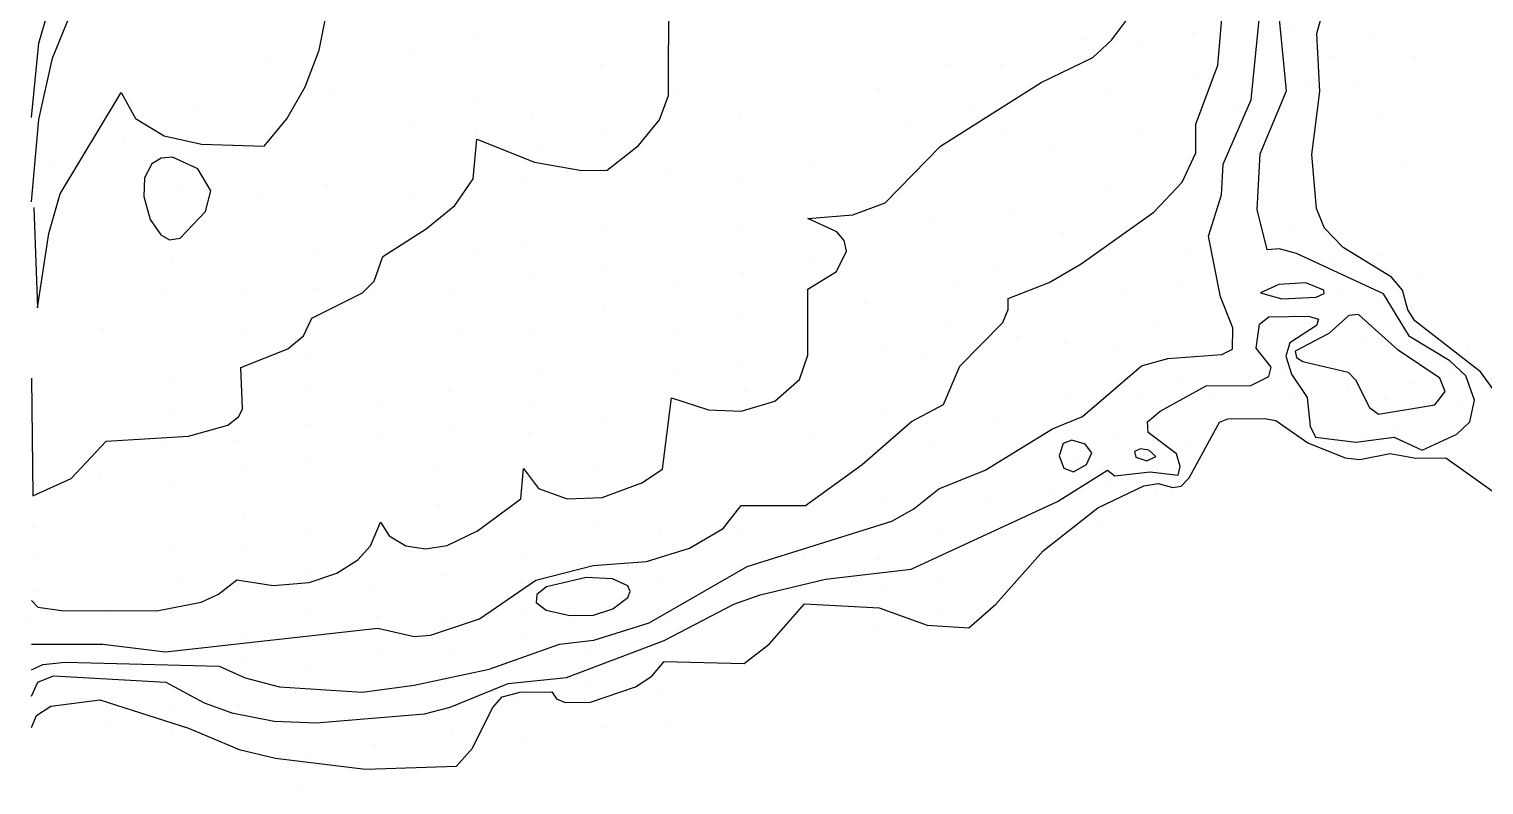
# Model space of a CAD drawing. Extents: x 486499 to 492463, y 5457277 to 5462406.
# Drawn here: x 486499 to 489655, y 5457795 to 5459435 of the extents above; entities that cross this region are included whole.
import ezdxf

# ---------------------------------------------------------------- set-up
doc = ezdxf.new("R2010")
doc.units = 0
doc.layers.add('Contours', color=7, linetype='Continuous')
doc.layers.add('Depths', color=7, linetype='Continuous')

msp = doc.modelspace()

# ---------------------------------------------------------------- linework, layer by layer
at = {"layer": 'Contours'}
for points in [[(486504.2, 5459242.8), (486520, 5459404.1), (486573.7, 5459588.4)], [(486504.2, 5458045), (486529, 5458056.3), (486577.3, 5458061.5), (486911, 5458052.7), (486967.9, 5458027.1), (487042.3, 5458007.6), (487221.5, 5457996), (487334.5, 5458011.2), (487497.1, 5458046.4), (487649.2, 5458100.5), (487724.2, 5458109.5), (487843.7, 5458147.1), (488056.7, 5458269.2), (488370.4, 5458367.5), (488418.3, 5458393.9), (488472.2, 5458437.6), (488572.7, 5458477.6), (488718.6, 5458567.3), (488783.9, 5458594.2), (488911.6, 5458704.4), (488968.7, 5458720), (489086.4, 5458728.8), (489109.4, 5458740.5), (489109.9, 5458786.4), (489083.1, 5458854.3), (489057.1, 5458985.5), (489085.4, 5459075), (489088.9, 5459141.7), (489149.5, 5459281.3), (489174.3, 5459528.8)], [(486504.2, 5458677.5), (486507.3, 5458422.2), (486590.3, 5458460), (486665.8, 5458540.6), (486844.7, 5458552), (486930.2, 5458575.3), (486954.1, 5458594.2), (486961.7, 5458610.9), (486958.5, 5458701), (487060.1, 5458741.3), (487094.3, 5458769.1), (487112.3, 5458807.9), (487222.1, 5458862.7), (487247.2, 5458888.1), (487266.5, 5458941.5), (487360.2, 5459001.2), (487422.1, 5459052.3), (487462.5, 5459110.2), (487469.9, 5459195.7), (487594.9, 5459146), (487698, 5459127.8), (487752.5, 5459128.9), (487821.1, 5459182), (487866.1, 5459238.2), (487886.1, 5459290.4), (487886.4, 5459512.2)], [(486504.2, 5458100.5), (486659.2, 5458100.5), (486794.8, 5458084), (487255.4, 5458135), (487334.4, 5458117), (487369.8, 5458120.3), (487476.2, 5458155.7), (487597.8, 5458239.5), (487722.1, 5458271), (487838.1, 5458279.6), (487931.2, 5458309), (488004.5, 5458351.6), (488043.3, 5458401.3), (488183.3, 5458401.6), (488306.2, 5458490.3), (488412.8, 5458583.2), (488482.1, 5458620.6), (488518.1, 5458703.5), (488610.7, 5458798.2), (488622.6, 5458826.6), (488622.5, 5458850.5), (488711.3, 5458885.1), (488781.2, 5458925.4), (488938.8, 5459037.7), (489000.4, 5459103), (489029.4, 5459166.4), (489029.8, 5459228.9), (489077.2, 5459356.6), (489090.4, 5459508.1)], [(486504.2, 5459060.3), (486520.1, 5459238.5), (486549.9, 5459371.5), (486597.6, 5459488.9)], [(486504.2, 5458195.4), (486518.1, 5458181), (486568.9, 5458173.7), (486776.1, 5458172.8), (486872.5, 5458191.6), (486909.9, 5458209.3), (486949.4, 5458240.3), (487028.6, 5458227.8), (487106.4, 5458234.5), (487166.6, 5458254.8), (487211.7, 5458283.1), (487239.2, 5458313.8), (487261.3, 5458365.2), (487279.7, 5458335.5), (487316.1, 5458313.7), (487358.9, 5458307.1), (487405.7, 5458314.3), (487471.5, 5458346.1), (487565.4, 5458416.1), (487571.2, 5458481.4), (487604.2, 5458438), (487666.4, 5458415.9), (487741.9, 5458418.7), (487828, 5458450.8), (487872.5, 5458480.4), (487892.6, 5458634.7), (487972.3, 5458609.1), (488043.5, 5458605.8), (488116.2, 5458627.9), (488170.3, 5458674.5), (488187.8, 5458727.7), (488188.1, 5458870.4), (488250, 5458908.6), (488272.2, 5458953), (488267.1, 5458976), (488251.1, 5458995.2), (488188.4, 5459023.7), (488285.4, 5459032.2), (488355.6, 5459058), (488476, 5459180.6), (488694.2, 5459318.6), (488806.1, 5459373.4), (488846.7, 5459410.6), (488890.4, 5459468.5)], [(486504.2, 5457987.8), (486518.2, 5458018.3), (486551.7, 5458031.7), (486795.2, 5458018), (486878.7, 5457973.2), (486938.7, 5457951.7), (487030.5, 5457933.8), (487121.7, 5457930.1), (487356.7, 5457949.7), (487412.6, 5457964), (487538.1, 5458015), (487664.5, 5458027.9), (487876.4, 5458108.6), (488027.3, 5458187.6), (488085, 5458207.5), (488226.6, 5458241.2), (488412.4, 5458263.5), (488729.3, 5458409.8), (488837.8, 5458477.9), (488854.3, 5458465.3), (488930.9, 5458474.7), (488991.3, 5458466.9), (488995.9, 5458486), (488987.4, 5458513.2), (488926.3, 5458559.6), (488924.9, 5458582.5), (488952, 5458606), (489052.4, 5458660.9), (489149.2, 5458661.8), (489188.4, 5458681.5), (489192.8, 5458701.6), (489160.4, 5458742.6), (489168, 5458794.5), (489188.3, 5458810.8), (489274.3, 5458812.1), (489296, 5458805.3), (489291.6, 5458792.1), (489233.3, 5458754.3), (489225.2, 5458725.5), (489237, 5458685.9), (489271.4, 5458635.5), (489277.9, 5458573.4), (489289.6, 5458549.2), (489377.1, 5458539), (489459.9, 5458549.7), (489520.9, 5458521.5), (489596, 5458555.9), (489624.1, 5458582.5), (489634.3, 5458629.6), (489615.7, 5458682.9), (489580.9, 5458715.2), (489493.5, 5458768.2), (489436.5, 5458860.4), (489248.3, 5458948.1), (489210.5, 5458957.9), (489184.1, 5458956.1), (489162.5, 5459043.1), (489169.1, 5459163.9), (489226.7, 5459301.2), (489211.2, 5459456.6)], [(486509.2, 5459047.8), (486517.5, 5458829.9), (486541.6, 5458991.2), (486566.4, 5459077.5), (486698.4, 5459297.2), (486729.8, 5459241.1), (486792, 5459203.2), (486873.2, 5459184.9), (487008.6, 5459180.6), (487058, 5459240), (487097.9, 5459309.2), (487128.3, 5459388.9), (487141.9, 5459457.9)], [(489687.4, 5458635.4), (489646.9, 5458691), (489505, 5458801.9), (489489.8, 5458825.8), (489477.9, 5458868.8), (489454.4, 5458896.8), (489349.5, 5458960.7), (489308.8, 5459003.2), (489291.1, 5459045.7), (489281.6, 5459162.9), (489298.8, 5459299.4), (489292.5, 5459425.4), (489301.2, 5459458.9)], [(486881.2, 5459038.9), (486893, 5459084), (486864.9, 5459131.7), (486810.2, 5459157.1), (486785.6, 5459154.9), (486765.4, 5459142.7), (486749.5, 5459112), (486747.9, 5459071.3), (486761.8, 5459021.6), (486784.4, 5458988.3), (486803.8, 5458977.6), (486826.3, 5458981.3), (486881.2, 5459038.9)], [(489268, 5458884.4), (489209.9, 5458880.7), (489170, 5458862.3), (489216.2, 5458849.7), (489290.8, 5458853.4), (489307.9, 5458861), (489307.5, 5458868.7), (489268, 5458884.4)], [(489548, 5458619.8), (489570.3, 5458648.8), (489558.7, 5458677.6), (489468.4, 5458738.5), (489382.8, 5458815.3), (489361.3, 5458813.8), (489318.4, 5458774.3), (489244.9, 5458735.9), (489248, 5458722.6), (489261.5, 5458713.7), (489359.8, 5458690.2), (489376.1, 5458673.7), (489406.3, 5458614.1), (489425.7, 5458599.2), (489548, 5458619.8)], [(486504.2, 5457919.7), (486514.9, 5457945.6), (486545.9, 5457966.3), (486652.6, 5457979.7), (486844.9, 5457918.6), (486954.4, 5457872), (487033.6, 5457853.2), (487228.9, 5457829.2), (487426.3, 5457835.5), (487460.7, 5457874.7), (487503.8, 5457962.1), (487525, 5457986.5), (487564.2, 5457996.6), (487632.6, 5457997.3), (487642.7, 5457981.8), (487661.8, 5457973.8), (487716.9, 5457974.5), (487814.6, 5458007.7), (487849.4, 5458031.1), (487876.2, 5458062.7), (488049.7, 5458058.4), (488104.8, 5458100.9), (488180.5, 5458188.3), (488343.1, 5458179.1), (488446.7, 5458141.8), (488537.5, 5458135.7), (488596.1, 5458187.3), (488698.9, 5458303.2), (488817.4, 5458395.9), (488917.1, 5458444), (488948.2, 5458448.9), (488979.8, 5458440.3), (488997.7, 5458443.6), (489014.9, 5458461.4), (489080.8, 5458581.8), (489099, 5458589.2), (489178.3, 5458589.9), (489203, 5458585.8), (489272.6, 5458537.1), (489353.8, 5458505), (489385.2, 5458501), (489451.2, 5458514.1), (489507, 5458504.1), (489572, 5458504.6), (489689.6, 5458420.7)], [(488733, 5458509.4), (488743.1, 5458482.6), (488764.3, 5458474.7), (488792.4, 5458490), (488803.8, 5458515.4), (488789.9, 5458534.3), (488761, 5458542.8), (488742, 5458535.7), (488733, 5458509.4)], [(488899.8, 5458506.4), (488923.5, 5458498.5), (488943, 5458507.7), (488928.1, 5458521), (488909.7, 5458524), (488896.8, 5458518.2), (488899.8, 5458506.4)], [(487707.4, 5458245.2), (487621.3, 5458225.2), (487600.3, 5458208.2), (487598.9, 5458191.2), (487620.6, 5458174.4), (487671.5, 5458162.9), (487723, 5458163.7), (487765, 5458177.1), (487797.5, 5458202), (487802.8, 5458214.8), (487797.9, 5458227.1), (487764.1, 5458241.9), (487707.4, 5458245.2)]]:
    msp.add_lwpolyline(points, dxfattribs=at)
at = {"layer": 'Depths'}
for p, q in [((486860.6, 5459432.2), (486860.6, 5459432.2)), ((488195.2, 5459431.2), (488195.2, 5459431.2)), ((488665.4, 5459425.1), (488665.4, 5459425.1)), ((489022.2, 5459427.7), (489022.2, 5459427.7)), ((489230.5, 5459434.5), (489230.5, 5459434.5)), ((489403.3, 5459424.6), (489403.3, 5459424.6)), ((487472.4, 5459415.9), (487472.4, 5459415.9)), ((488041.6, 5459414.5), (488041.6, 5459414.5)), ((488784.4, 5459412.4), (488784.4, 5459412.4)), ((488908.8, 5459398.2), (488908.8, 5459398.2)), ((487014.2, 5459368.7), (487014.2, 5459368.7)), ((487332, 5459382.7), (487332, 5459382.7)), ((487739.1, 5459357.7), (487739.1, 5459357.7)), ((487888, 5459384.4), (487888, 5459384.4)), ((488488.4, 5459358.3), (488488.4, 5459358.3)), ((488605.3, 5459358.3), (488605.3, 5459358.3)), ((489132.3, 5459385.1), (489132.3, 5459385.1)), ((489329.3, 5459376.2), (489329.3, 5459376.2)), ((489505.9, 5459376.1), (489505.9, 5459376.1)), ((486535.6, 5459339.3), (486535.6, 5459339.3)), ((487601.4, 5459330.9), (487601.4, 5459330.9)), ((488041.6, 5459334.3), (488041.6, 5459334.3)), ((488201.8, 5459337.8), (488201.8, 5459337.8)), ((489022.2, 5459328.2), (489022.2, 5459328.2)), ((486697.6, 5459305.9), (486697.6, 5459305.9)), ((487151.1, 5459305.9), (487151.1, 5459305.9)), ((487896.4, 5459300.9), (487896.4, 5459300.9)), ((488343.9, 5459305.8), (488343.9, 5459305.8)), ((488692.8, 5459315.9), (488692.8, 5459315.9)), ((488830.6, 5459298.7), (488830.6, 5459298.7)), ((489265.3, 5459311.2), (489265.3, 5459311.2)), ((489377.8, 5459311.6), (489377.8, 5459311.6)), ((486863.9, 5459261.8), (486863.9, 5459261.8)), ((487472.4, 5459275.6), (487472.4, 5459275.6)), ((488546.4, 5459266.7), (488546.4, 5459266.7)), ((489111, 5459271.3), (489111, 5459271.3)), ((489485.8, 5459279.2), (489485.8, 5459279.2)), ((487587.7, 5459237.9), (487587.7, 5459237.9)), ((488041.6, 5459254.1), (488041.6, 5459254.1)), ((488201.8, 5459245.4), (488201.8, 5459245.4)), ((488397.2, 5459231.2), (488397.2, 5459231.2)), ((489336.9, 5459235.2), (489336.9, 5459235.2)), ((489420.5, 5459243.1), (489420.5, 5459243.1)), ((486704.3, 5459202.3), (486704.3, 5459202.3)), ((487328.9, 5459225.5), (487328.9, 5459225.5)), ((487467.8, 5459203.3), (487467.8, 5459203.3)), ((487739.1, 5459217.4), (487739.1, 5459217.4)), ((487896.4, 5459217.4), (487896.4, 5459217.4)), ((488610.3, 5459213.4), (488610.3, 5459213.4)), ((488912, 5459207.4), (488912, 5459207.4)), ((486868.7, 5459173.7), (486868.7, 5459173.7)), ((487011.5, 5459178.9), (487011.5, 5459178.9)), ((487155.1, 5459172.3), (487155.1, 5459172.3)), ((487602.7, 5459184.5), (487602.7, 5459184.5)), ((488041.6, 5459194), (488041.6, 5459194)), ((488475.7, 5459192.3), (488475.7, 5459192.3)), ((488725.5, 5459170.9), (488725.5, 5459170.9)), ((489209.2, 5459175.1), (489209.2, 5459175.1)), ((486547.3, 5459145.5), (486547.3, 5459145.5)), ((488194.5, 5459147.8), (488194.5, 5459147.8)), ((488319, 5459142.3), (488319, 5459142.3)), ((488542.8, 5459142.3), (488542.8, 5459142.3)), ((489342.2, 5459137.4), (489342.2, 5459137.4)), ((489473.7, 5459137.4), (489473.7, 5459137.4)), ((487467.8, 5459120.5), (487467.8, 5459120.5)), ((487575.8, 5459113.8), (487575.8, 5459113.8)), ((487752.8, 5459127.2), (487752.8, 5459127.2)), ((487879.7, 5459117.1), (487879.7, 5459117.1)), ((488041.6, 5459110.5), (488041.6, 5459110.5)), ((488988.7, 5459113.9), (488988.7, 5459113.9)), ((486830.5, 5459084.8), (486830.5, 5459084.8)), ((487145.2, 5459098.5), (487145.2, 5459098.5)), ((488402.3, 5459095.4), (488402.3, 5459095.4)), ((488837.4, 5459093.6), (488837.4, 5459093.6)), ((487005, 5459068.5), (487005, 5459068.5)), ((487322.2, 5459068.5), (487322.2, 5459068.5)), ((488634.9, 5459043.9), (488634.9, 5459043.9)), ((489163.6, 5459043.6), (489163.6, 5459043.6)), ((487467.8, 5459037.6), (487467.8, 5459037.6)), ((487896.2, 5459032.1), (487896.2, 5459032.1)), ((488049, 5459007.2), (488049, 5459007.2)), ((488188.6, 5459021.9), (488188.6, 5459021.9)), ((488342.2, 5459015.2), (488342.2, 5459015.2)), ((488464.7, 5459017.9), (488464.7, 5459017.9)), ((489234, 5459008), (489234, 5459008)), ((487325.4, 5458980.2), (487325.4, 5458980.2)), ((487752.8, 5459006.9), (487752.8, 5459006.9)), ((488743.6, 5458993), (488743.6, 5458993)), ((488878.1, 5458991.8), (488878.1, 5458991.8)), ((489344.3, 5458991.4), (489344.3, 5458991.4)), ((486537.3, 5458965.1), (486537.3, 5458965.1)), ((486994.8, 5458950.1), (486994.8, 5458950.1)), ((487128.5, 5458954.9), (487128.5, 5458954.9)), ((487474.5, 5458948.3), (487474.5, 5458948.3)), ((487575.8, 5458973.5), (487575.8, 5458973.5)), ((487897.4, 5458950.7), (487897.4, 5458950.7)), ((489004.4, 5458956.8), (489004.4, 5458956.8)), ((486654.3, 5458918.1), (486654.3, 5458918.1)), ((486807.8, 5458941.7), (486807.8, 5458941.7)), ((487268.6, 5458940.1), (487268.6, 5458940.1)), ((487752.8, 5458913.3), (487752.8, 5458913.3)), ((488192.9, 5458939.7), (488192.9, 5458939.7)), ((488603, 5458923), (488603, 5458923)), ((489319.3, 5458929.8), (489319.3, 5458929.8)), ((489431.5, 5458943), (489431.5, 5458943)), ((486861.4, 5458904.8), (486861.4, 5458904.8)), ((487584.7, 5458905.7), (487584.7, 5458905.7)), ((488047.6, 5458907.3), (488047.6, 5458907.3)), ((488376.5, 5458900.3), (488376.5, 5458900.3)), ((488507, 5458883.9), (488507, 5458883.9)), ((488734.5, 5458884.9), (488734.5, 5458884.9)), ((489510.7, 5458906.1), (489510.7, 5458906.1)), ((486797.8, 5458861.6), (486797.8, 5458861.6)), ((486971.6, 5458864.7), (486971.6, 5458864.7)), ((487125.2, 5458871.3), (487125.2, 5458871.3)), ((487250.1, 5458863.2), (487250.1, 5458863.2)), ((487418.9, 5458863.2), (487418.9, 5458863.2)), ((487897.4, 5458873.9), (487897.4, 5458873.9)), ((488188.6, 5458871.6), (488188.6, 5458871.6)), ((488624.5, 5458850.8), (488624.5, 5458850.8)), ((488874.8, 5458868.2), (488874.8, 5458868.2)), ((488997.6, 5458877.5), (488997.6, 5458877.5)), ((489085.1, 5458853.2), (489085.1, 5458853.2)), ((489267.3, 5458864.4), (489267.3, 5458864.4)), ((489345, 5458862.1), (489345, 5458862.1)), ((486517.3, 5458824.8), (486517.3, 5458824.8)), ((487747, 5458836.6), (487747, 5458836.6)), ((488311.9, 5458840.2), (488311.9, 5458840.2)), ((489426.9, 5458846.8), (489426.9, 5458846.8)), ((489510.7, 5458818.8), (489510.7, 5458818.8)), ((487115, 5458808.1), (487115, 5458808.1)), ((488047.6, 5458810.4), (488047.6, 5458810.4)), ((488188.6, 5458795.9), (488188.6, 5458795.9)), ((488496.4, 5458798.6), (488496.4, 5458798.6)), ((488947.6, 5458789.7), (488947.6, 5458789.7)), ((489191.4, 5458794.7), (489191.4, 5458794.7)), ((489276.7, 5458794.7), (489276.7, 5458794.7)), ((486661, 5458784.5), (486661, 5458784.5)), ((486803.8, 5458755.2), (486803.8, 5458755.2)), ((486968.2, 5458777.8), (486968.2, 5458777.8)), ((487425.1, 5458782), (487425.1, 5458782)), ((487588.2, 5458774.2), (487588.2, 5458774.2)), ((487897.4, 5458773.6), (487897.4, 5458773.6)), ((488641, 5458768), (488641, 5458768)), ((489100.6, 5458760.2), (489100.6, 5458760.2)), ((489395.2, 5458757.7), (489395.2, 5458757.7)), ((486532.6, 5458731.6), (486532.6, 5458731.6)), ((487107.5, 5458729), (487107.5, 5458729)), ((487258.6, 5458744.6), (487258.6, 5458744.6)), ((488350.7, 5458748.8), (488350.7, 5458748.8)), ((488745.3, 5458753.1), (488745.3, 5458753.1)), ((488855.2, 5458747.1), (488855.2, 5458747.1)), ((489254.6, 5458734.5), (489254.6, 5458734.5)), ((489487.8, 5458751.3), (489487.8, 5458751.3)), ((489620.4, 5458735.5), (489620.4, 5458735.5)), ((486651, 5458714.3), (486651, 5458714.3)), ((486961.4, 5458701.2), (486961.4, 5458701.2)), ((487762.3, 5458713.7), (487762.3, 5458713.7)), ((487894.5, 5458694.4), (487894.5, 5458694.4)), ((488047.6, 5458713.5), (488047.6, 5458713.5)), ((488196.9, 5458706.2), (488196.9, 5458706.2)), ((488436, 5458720.4), (488436, 5458720.4)), ((488557, 5458696.2), (488557, 5458696.2)), ((488918.2, 5458709.5), (488918.2, 5458709.5)), ((489217, 5458696.2), (489217, 5458696.2)), ((489582.7, 5458696.2), (489582.7, 5458696.2)), ((486811.3, 5458677.6), (486811.3, 5458677.6)), ((487255.2, 5458674.5), (487255.2, 5458674.5)), ((487603.2, 5458691), (487603.2, 5458691)), ((489003.6, 5458678.2), (489003.6, 5458678.2)), ((489129.5, 5458690.4), (489129.5, 5458690.4)), ((489361.9, 5458664), (489361.9, 5458664)), ((489494.7, 5458665.3), (489494.7, 5458665.3)), ((486530.8, 5458657.5), (486530.8, 5458657.5)), ((486654.3, 5458634.1), (486654.3, 5458634.1)), ((487111.7, 5458657.8), (487111.7, 5458657.8)), ((487409.5, 5458648.2), (487409.5, 5458648.2)), ((487891.4, 5458634.4), (487891.4, 5458634.4)), ((488050.8, 5458648.2), (488050.8, 5458648.2)), ((488198.6, 5458634.4), (488198.6, 5458634.4)), ((488759.3, 5458640.4), (488759.3, 5458640.4)), ((488906.2, 5458635.5), (488906.2, 5458635.5)), ((489067.1, 5458643.7), (489067.1, 5458643.7)), ((489230.5, 5458643.7), (489230.5, 5458643.7)), ((489438.1, 5458630.5), (489438.1, 5458630.5)), ((486807.9, 5458607.4), (486807.9, 5458607.4)), ((486964.7, 5458611), (486964.7, 5458611)), ((487263.9, 5458616.2), (487263.9, 5458616.2)), ((487581.8, 5458626.9), (487581.8, 5458626.9)), ((488349.2, 5458609.1), (488349.2, 5458609.1)), ((488487.4, 5458621), (488487.4, 5458621)), ((488996.6, 5458626), (488996.6, 5458626)), ((489602.7, 5458619.3), (489602.7, 5458619.3)), ((486510.8, 5458577.3), (486510.8, 5458577.3)), ((487107.5, 5458577.6), (487107.5, 5458577.6)), ((487409.5, 5458566.5), (487409.5, 5458566.5)), ((487737.4, 5458585.8), (487737.4, 5458585.8)), ((488604.6, 5458591.4), (488604.6, 5458591.4)), ((488717.8, 5458565.9), (488717.8, 5458565.9)), ((488939.2, 5458567.3), (488939.2, 5458567.3)), ((489082.8, 5458589.3), (489082.8, 5458589.3)), ((489178.6, 5458589.3), (489178.6, 5458589.3)), ((489457.3, 5458574.6), (489457.3, 5458574.6)), ((486654.2, 5458547.5), (486654.2, 5458547.5)), ((486951.9, 5458541.6), (486951.9, 5458541.6)), ((487257.8, 5458553.8), (487257.8, 5458553.8)), ((487581.8, 5458559.4), (487581.8, 5458559.4)), ((488194.4, 5458556.9), (488194.4, 5458556.9)), ((488460.8, 5458537.3), (488460.8, 5458537.3)), ((488848.7, 5458546.1), (488848.7, 5458546.1)), ((489010.2, 5458535.3), (489010.2, 5458535.3)), ((489296, 5458555.8), (489296, 5458555.8)), ((489386.3, 5458556.3), (489386.3, 5458556.3)), ((486510.8, 5458503.8), (486510.8, 5458503.8)), ((486797.8, 5458530.8), (486797.8, 5458530.8)), ((487111.1, 5458502.5), (487111.1, 5458502.5)), ((488348.8, 5458514.1), (488348.8, 5458514.1)), ((488549.9, 5458518.5), (488549.9, 5458518.5)), ((488631, 5458509.1), (488631, 5458509.1)), ((488773.8, 5458504.3), (488773.8, 5458504.3)), ((488919.4, 5458511.4), (488919.4, 5458511.4)), ((489238.7, 5458533.4), (489238.7, 5458533.4)), ((489522.3, 5458529.9), (489522.3, 5458529.9)), ((486961.9, 5458477.6), (486961.9, 5458477.6)), ((487389.3, 5458486.3), (487389.3, 5458486.3)), ((487570.8, 5458480.7), (487570.8, 5458480.7)), ((487734.6, 5458474.1), (487734.6, 5458474.1)), ((487878, 5458480.7), (487878, 5458480.7)), ((488040.1, 5458481.2), (488040.1, 5458481.2)), ((488983.4, 5458481.2), (488983.4, 5458481.2)), ((489035.7, 5458482.6), (489035.7, 5458482.6)), ((489163.6, 5458498.9), (489163.6, 5458498.9)), ((489413.3, 5458483.7), (489413.3, 5458483.7)), ((489565.5, 5458499.9), (489565.5, 5458499.9)), ((489624.8, 5458480.2), (489624.8, 5458480.2)), ((486654.2, 5458457.3), (486654.2, 5458457.3)), ((486801.1, 5458447.3), (486801.1, 5458447.3)), ((487262.1, 5458442.1), (487262.1, 5458442.1)), ((488832.6, 5458450), (488832.6, 5458450)), ((489344.3, 5458465.4), (489344.3, 5458465.4)), ((486507.3, 5458420.6), (486507.3, 5458420.6)), ((487570.8, 5458417.2), (487570.8, 5458417.2)), ((488347.2, 5458409.4), (488347.2, 5458409.4)), ((488472.4, 5458435.6), (488472.4, 5458435.6)), ((488587.4, 5458414.2), (488587.4, 5458414.2)), ((488713.3, 5458428.4), (488713.3, 5458428.4)), ((488942.3, 5458438), (488942.3, 5458438)), ((486657.5, 5458383.8), (486657.5, 5458383.8)), ((486804.4, 5458383.8), (486804.4, 5458383.8)), ((486963, 5458386.7), (486963, 5458386.7)), ((487389.3, 5458404.5), (487389.3, 5458404.5)), ((488045, 5458400.5), (488045, 5458400.5)), ((488185.2, 5458400.5), (488185.2, 5458400.5)), ((486507.3, 5458353.7), (486507.3, 5458353.7)), ((487101.5, 5458347.6), (487101.5, 5458347.6)), ((487261.9, 5458363.8), (487261.9, 5458363.8)), ((487386.4, 5458349.7), (487386.4, 5458349.7)), ((487585.4, 5458356.8), (487585.4, 5458356.8)), ((487727.7, 5458363.8), (487727.7, 5458363.8)), ((488036.6, 5458346.1), (488036.6, 5458346.1)), ((488348.8, 5458348.7), (488348.8, 5458348.7)), ((488467.7, 5458345.1), (488467.7, 5458345.1)), ((488828.6, 5458366.9), (488828.6, 5458366.9)), ((487867.6, 5458336.5), (487867.6, 5458336.5)), ((486507.3, 5458286.9), (486507.3, 5458286.9)), ((486657.5, 5458310.6), (486657.5, 5458310.6)), ((486812.7, 5458310.6), (486812.7, 5458310.6)), ((486963, 5458305), (486963, 5458305)), ((487241.9, 5458296.9), (487241.9, 5458296.9)), ((487576.2, 5458297.4), (487576.2, 5458297.4)), ((488181.4, 5458283.2), (488181.4, 5458283.2)), ((488344, 5458283.2), (488344, 5458283.2)), ((488707.8, 5458312), (488707.8, 5458312)), ((487109.3, 5458264.4), (487109.3, 5458264.4)), ((487395.5, 5458250.2), (487395.5, 5458250.2)), ((487724.4, 5458270.2), (487724.4, 5458270.2)), ((488598.1, 5458275.8), (488598.1, 5458275.8)), ((486668.4, 5458241), (486668.4, 5458241)), ((486822.6, 5458241), (486822.6, 5458241)), ((486951.4, 5458240.1), (486951.4, 5458240.1)), ((487244.3, 5458225.3), (487244.3, 5458225.3)), ((487564.1, 5458232.4), (487564.1, 5458232.4)), ((487873.2, 5458235.9), (487873.2, 5458235.9)), ((488345.9, 5458218.9), (488345.9, 5458218.9)), ((488480.9, 5458243.8), (488480.9, 5458243.8)), ((488694.6, 5458228.7), (488694.6, 5458228.7)), ((486516.6, 5458213.7), (486516.6, 5458213.7)), ((488175, 5458190.5), (488175, 5458190.5)), ((486664.2, 5458167.9), (486664.2, 5458167.9)), ((486807, 5458167.9), (486807, 5458167.9)), ((486953, 5458175.5), (486953, 5458175.5)), ((487098.3, 5458173.3), (487098.3, 5458173.3)), ((487251.4, 5458161.3), (487251.4, 5458161.3)), ((487564.1, 5458170), (487564.1, 5458170)), ((487738.2, 5458175.5), (487738.2, 5458175.5)), ((487878, 5458155), (487878, 5458155)), ((488025.7, 5458186.4), (488025.7, 5458186.4)), ((488480.9, 5458172.7), (488480.9, 5458172.7)), ((486501.8, 5458150.6), (486501.8, 5458150.6)), ((487405.7, 5458151.7), (487405.7, 5458151.7)), ((488340.4, 5458139.4), (488340.4, 5458139.4)), ((486498.9, 5458099.8), (486498.9, 5458099.8)), ((486659.2, 5458099.8), (486659.2, 5458099.8)), ((486957.6, 5458117.2), (486957.6, 5458117.2)), ((487103.3, 5458113.2), (487103.3, 5458113.2)), ((487579.8, 5458117.9), (487579.8, 5458117.9)), ((488417.5, 5458098.8), (488417.5, 5458098.8)), ((488468.3, 5458098.8), (488468.3, 5458098.8)), ((488594.2, 5458098.8), (488594.2, 5458098.8)), ((486796.1, 5458083.1), (486796.1, 5458083.1)), ((486968.7, 5458069.9), (486968.7, 5458069.9)), ((487263.2, 5458082.4), (487263.2, 5458082.4)), ((487423.5, 5458082.4), (487423.5, 5458082.4)), ((487564.1, 5458061.4), (487564.1, 5458061.4)), ((487718.6, 5458083.1), (487718.6, 5458083.1)), ((487874.7, 5458061.4), (487874.7, 5458061.4)), ((488198.3, 5458084.5), (488198.3, 5458084.5)), ((486655.8, 5458036.4), (486655.8, 5458036.4)), ((487106.1, 5458050.2), (487106.1, 5458050.2)), ((486519.8, 5458025.2), (486519.8, 5458025.2)), ((486794.4, 5458018), (486794.4, 5458018)), ((487420.5, 5458024.7), (487420.5, 5458024.7)), ((487715.3, 5458011), (487715.3, 5458011)), ((486655.9, 5457981.2), (486655.9, 5457981.2)), ((486955.3, 5457969.3), (486955.3, 5457969.3)), ((487077.3, 5457994.6), (487077.3, 5457994.6)), ((487250.2, 5457994.6), (487250.2, 5457994.6)), ((487418.1, 5457969.3), (487418.1, 5457969.3)), ((487549.9, 5457983.6), (487549.9, 5457983.6)), ((487874.7, 5457991.2), (487874.7, 5457991.2)), ((486805.8, 5457964.8), (486805.8, 5457964.8)), ((487248.6, 5457941.1), (487248.6, 5457941.1)), ((486512.5, 5457930.2), (486512.5, 5457930.2)), ((486661.7, 5457930.2), (486661.7, 5457930.2)), ((487091.6, 5457924.4), (487091.6, 5457924.4)), ((487416.8, 5457918.6), (487416.8, 5457918.6)), ((487741.7, 5457919.6), (487741.7, 5457919.6)), ((487877.5, 5457930.2), (487877.5, 5457930.2)), ((486808.2, 5457901.6), (486808.2, 5457901.6)), ((487249.9, 5457883), (487249.9, 5457883)), ((487574.7, 5457887.6), (487574.7, 5457887.6)), ((486956.4, 5457867.6), (486956.4, 5457867.6)), ((487111.3, 5457861.7), (487111.3, 5457861.7)), ((487240.2, 5457827.5), (487240.2, 5457827.5)), ((487091.6, 5457795.2), (487091.6, 5457795.2))]:
    msp.add_line(p, q, dxfattribs=at)

doc.saveas('drawing.dxf')
